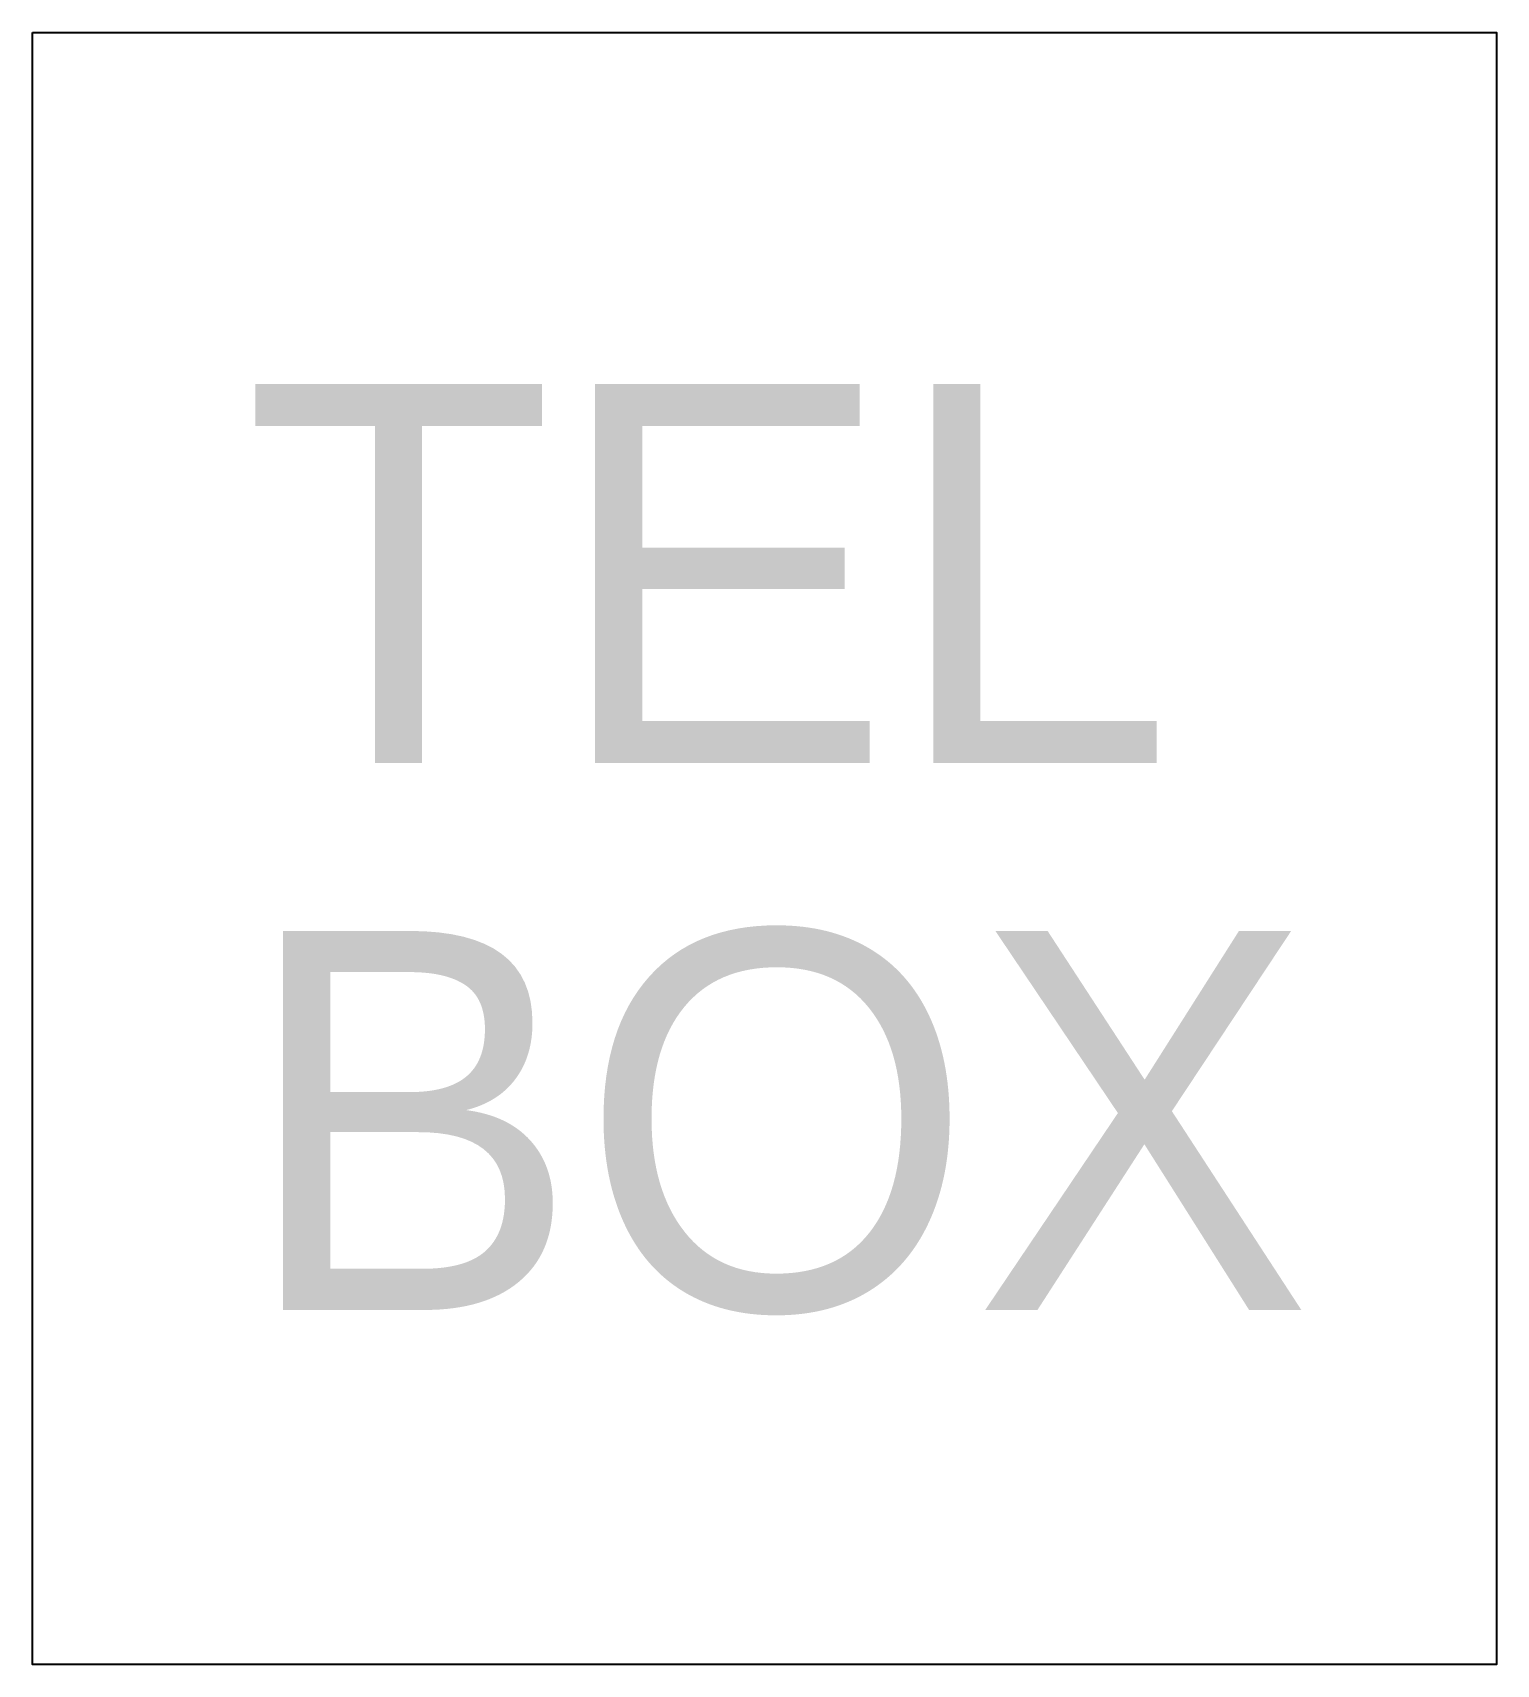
# Model space of a CAD drawing. Header units: feet. Extents: x -1.26 to 1.44, y -1.47 to 1.55.
import ezdxf

# ---------------------------------------------------------------- set-up
doc = ezdxf.new("R2010")
doc.units = ezdxf.units.FT
doc.header["$MEASUREMENT"] = 0

msp = doc.modelspace()

# ---------------------------------------------------------------- linework, layer by layer
msp.add_lwpolyline([(-1.265, 1.5482), (1.4376, 1.5482), (1.4376, -1.4654), (-1.265, -1.4654)], close=True)

# ---------------------------------------------------------------- texts
at = {"char_height": 0.7, "width": 1.028372, "attachment_point": 1}
for s, insert in [('TEL', (-0.8751, 0.8993)), ('BOX', (-0.8796, -0.1109))]:
    msp.add_mtext(s, dxfattribs=dict(at, insert=insert))

doc.saveas('drawing.dxf')
